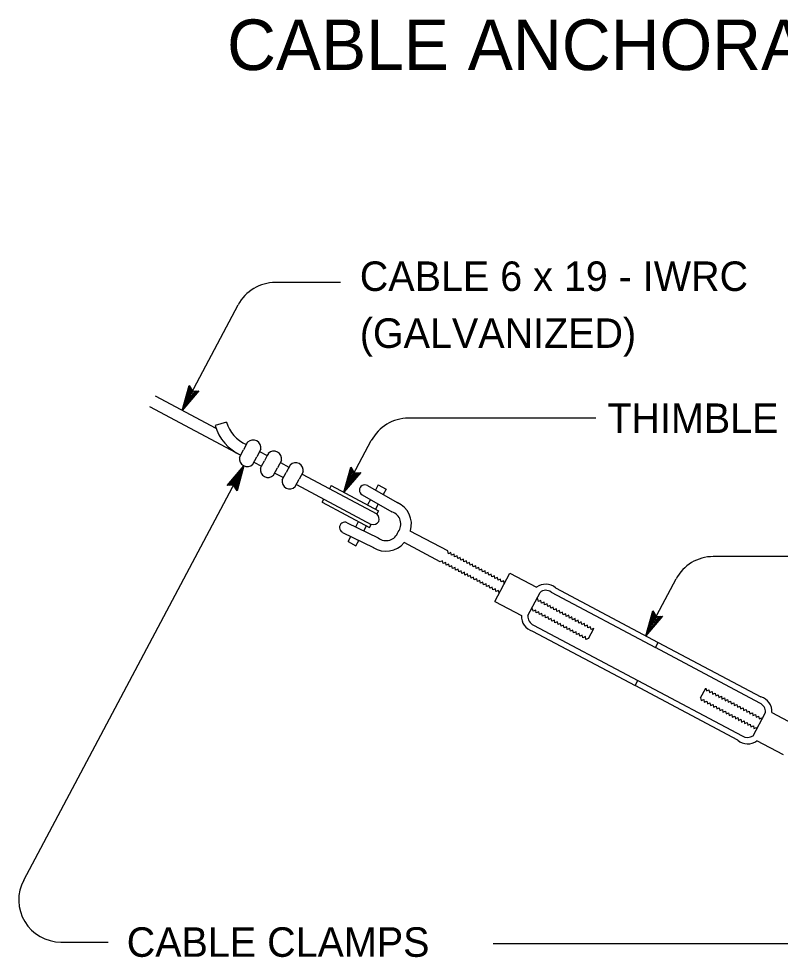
# Model space of a CAD drawing. Extents: x -894 to 866, y -472 to 714.
# Drawn here: x -677.7 to -497.1, y 63 to 285.5 of the extents above; entities that cross this region are included whole.
import ezdxf

# ---------------------------------------------------------------- set-up
doc = ezdxf.new("R2010")
doc.units = 0
for name, color, linetype in [('56 Stage 3 Anno', 7, 'Continuous'), ('57 Undefined', 7, 'Continuous'), ('60 Nongeo Data', 7, 'Continuous')]:
    doc.layers.add(name, color=color, linetype=linetype)

msp = doc.modelspace()

# ---------------------------------------------------------------- linework, layer by layer
at = {"layer": '56 Stage 3 Anno'}
for p, q in [((-601.39, 222.98), (-616.8, 222.98)), ((-638.93, 192.65), (-625.63, 217.67)), ((-638.93, 192.65), (-637.29, 198.57)), ((-638.28, 193.88), (-637.08, 198.2)), ((-637.29, 198.57), (-637.29, 198.57)), ((-637.29, 198.57), (-636.49, 197.24)), ((-634.93, 197.32), (-638.93, 192.65)), ((-635.35, 197.29), (-638.28, 193.87)), ((-637.63, 195.09), (-636.86, 197.88)), ((-635.77, 197.26), (-637.63, 195.09)), ((-636.98, 196.31), (-636.65, 197.5)), ((-636.16, 197.26), (-636.98, 196.31)), ((-636.49, 197.24), (-634.93, 197.32)), ((-634.93, 197.32), (-634.93, 197.32)), ((-638.93, 192.65), (-638.93, 192.65)), ((-540.83, 190.8), (-585.23, 190.8)), ((-600.58, 173.23), (-594.06, 185.49)), ((-676.49, 81.26), (-624.25, 179.52)), ((-628.25, 174.85), (-624.25, 179.52)), ((-627.84, 174.88), (-624.9, 178.3)), ((-624.9, 178.29), (-626.1, 173.98)), ((-624.25, 179.52), (-625.9, 173.6)), ((-624.25, 179.52), (-624.25, 179.52)), ((-600.58, 173.23), (-598.94, 179.16)), ((-599.93, 174.46), (-598.73, 178.78)), ((-599.28, 175.67), (-598.51, 178.46)), ((-598.94, 179.16), (-598.94, 179.16)), ((-598.94, 179.16), (-598.14, 177.82)), ((-598.63, 176.89), (-598.3, 178.08)), ((-627.41, 174.91), (-625.55, 177.08)), ((-627.02, 174.91), (-626.2, 175.86)), ((-626.2, 175.86), (-626.53, 174.67)), ((-625.55, 177.08), (-626.33, 174.29)), ((-596.58, 177.9), (-600.58, 173.23)), ((-597, 177.88), (-599.93, 174.45)), ((-597.42, 177.84), (-599.28, 175.67)), ((-597.81, 177.85), (-598.63, 176.89)), ((-598.14, 177.82), (-596.58, 177.9)), ((-596.58, 177.9), (-596.58, 177.9)), ((-626.7, 174.93), (-628.25, 174.85)), ((-628.25, 174.85), (-628.25, 174.85)), ((-625.9, 173.6), (-626.7, 174.93)), ((-625.9, 173.6), (-625.9, 173.6)), ((-600.58, 173.23), (-600.58, 173.23)), ((-479.65, 157.98), (-512.98, 157.98)), ((-528.98, 139.19), (-521.81, 152.68)), ((-528.98, 139.19), (-527.34, 145.11)), ((-528.33, 140.42), (-527.13, 144.74)), ((-527.34, 145.11), (-527.34, 145.11)), ((-527.34, 145.11), (-526.54, 143.78)), ((-524.98, 143.86), (-528.98, 139.19)), ((-525.39, 143.84), (-528.33, 140.41)), ((-527.68, 141.63), (-526.91, 144.42)), ((-525.82, 143.8), (-527.68, 141.63)), ((-527.03, 142.85), (-526.7, 144.04)), ((-526.21, 143.81), (-527.03, 142.85)), ((-526.54, 143.78), (-524.98, 143.86)), ((-524.98, 143.86), (-524.98, 143.86)), ((-528.98, 139.19), (-528.98, 139.19)), ((-667.65, 66.56), (-656.48, 66.56)), ((-565.15, 66.24), (-455.64, 66.24))]:
    msp.add_line(p, q, dxfattribs=at)
for centre, start, end in [((-616.8, 212.98), 90, 152.0088), ((-585.23, 180.8), 90, 152.0086), ((-512.98, 147.98), 90, 152.0089), ((-667.66, 76.56), 152.0088, 270)]:
    msp.add_arc(centre, 10, start, end, dxfattribs=at)
at = {"layer": '60 Nongeo Data'}
for p, q in [((-645.3, 196.07), (-630.9, 188.42)), ((-646.63, 193.56), (-624.99, 182.06)), ((-628.37, 189.89), (-631.09, 189.11)), ((-623.38, 185.11), (-624.33, 183.31)), ((-625.29, 181.52), (-624.33, 183.32)), ((-620.28, 183.46), (-621.23, 181.66)), ((-620.56, 182.92), (-618.73, 181.95)), ((-622.18, 179.87), (-621.23, 181.67)), ((-621.9, 180.41), (-620.07, 179.44)), ((-620.06, 179.46), (-619.4, 180.7)), ((-618.75, 181.93), (-619.41, 180.69)), ((-618.47, 182.45), (-618.74, 181.94)), ((-615.37, 180.8), (-616.3, 179.05)), ((-615.62, 180.29), (-613.59, 179.21)), ((-620.34, 178.94), (-620.07, 179.45)), ((-617.23, 177.3), (-616.3, 179.05)), ((-613.33, 179.7), (-614.26, 177.95)), ((-616.97, 177.79), (-614.92, 176.71)), ((-615.18, 176.22), (-614.25, 177.96)), ((-612.08, 174.57), (-611.15, 176.31)), ((-610.23, 178.05), (-611.15, 176.31)), ((-610.49, 177.56), (-592.76, 168.13)), ((-611.82, 175.06), (-594.09, 165.63)), ((-603.58, 174.83), (-603.97, 174.09)), ((-603.58, 174.83), (-592.37, 168.87)), ((-594.99, 174.83), (-587.9, 170.77)), ((-592.43, 174.98), (-593.08, 173.74)), ((-592.43, 174.98), (-590.55, 173.98)), ((-590.55, 173.98), (-591.24, 172.68)), ((-605.69, 170.86), (-605.3, 171.59)), ((-596.25, 172.63), (-589.16, 168.56)), ((-594.28, 171.49), (-594.95, 170.24)), ((-605.69, 170.86), (-594.48, 164.9)), ((-592.44, 170.44), (-593.07, 169.24)), ((-592.37, 168.87), (-592.76, 168.13)), ((-599.77, 166.01), (-592.43, 162.41)), ((-597.73, 165.01), (-597.06, 166.27)), ((-595.82, 164.07), (-595.18, 165.27)), ((-594.48, 164.9), (-594.09, 165.63)), ((-600.89, 163.73), (-593.56, 160.13)), ((-599.58, 161.53), (-598.92, 162.76)), ((-575.91, 159.31), (-584.81, 164.04)), ((-599.58, 161.53), (-597.7, 160.53)), ((-597.7, 160.53), (-597.03, 161.81)), ((-577.75, 156.75), (-586.28, 161.29)), ((-575.78, 158.67), (-575.91, 159.31)), ((-575.18, 158.92), (-575.78, 158.67)), ((-575.04, 158.28), (-575.18, 158.92)), ((-574.44, 158.53), (-575.04, 158.28)), ((-574.31, 157.89), (-574.44, 158.53)), ((-573.7, 158.13), (-574.31, 157.89)), ((-573.57, 157.49), (-573.7, 158.13)), ((-577.15, 156.99), (-577.75, 156.74)), ((-577.01, 156.35), (-577.15, 156.99)), ((-576.41, 156.6), (-577.01, 156.35)), ((-576.28, 155.96), (-576.41, 156.6)), ((-575.67, 156.21), (-576.28, 155.96)), ((-575.54, 155.57), (-575.67, 156.21)), ((-574.94, 155.81), (-575.54, 155.57)), ((-574.81, 155.18), (-574.94, 155.81)), ((-572.97, 157.74), (-573.57, 157.49)), ((-572.84, 157.1), (-572.97, 157.74)), ((-572.23, 157.35), (-572.84, 157.1)), ((-572.1, 156.71), (-572.23, 157.35)), ((-571.5, 156.96), (-572.1, 156.71)), ((-571.37, 156.32), (-571.5, 156.96)), ((-570.76, 156.57), (-571.37, 156.32)), ((-570.63, 155.93), (-570.76, 156.57)), ((-570.03, 156.18), (-570.63, 155.93)), ((-569.89, 155.54), (-570.03, 156.18)), ((-574.2, 155.42), (-574.81, 155.18)), ((-574.07, 154.79), (-574.2, 155.42)), ((-573.47, 155.03), (-574.07, 154.79)), ((-573.33, 154.39), (-573.47, 155.03)), ((-572.73, 154.64), (-573.33, 154.39)), ((-572.6, 154), (-572.73, 154.64)), ((-572, 154.25), (-572.6, 154)), ((-571.86, 153.61), (-572, 154.25)), ((-571.26, 153.86), (-571.86, 153.61)), ((-571.13, 153.22), (-571.26, 153.86)), ((-569.29, 155.79), (-569.89, 155.54)), ((-569.16, 155.15), (-569.29, 155.79)), ((-568.55, 155.4), (-569.16, 155.15)), ((-568.42, 154.76), (-568.55, 155.4)), ((-567.82, 155), (-568.42, 154.76)), ((-567.69, 154.36), (-567.82, 155)), ((-567.08, 154.61), (-567.69, 154.36)), ((-566.95, 153.97), (-567.08, 154.61)), ((-566.35, 154.22), (-566.95, 153.97)), ((-566.22, 153.58), (-566.35, 154.22)), ((-565.61, 153.83), (-566.22, 153.58)), ((-565.48, 153.19), (-565.61, 153.83)), ((-564.8, 147.36), (-561.23, 154.07)), ((-561.23, 154.07), (-554.89, 150.69)), ((-570.53, 153.47), (-571.13, 153.22)), ((-570.39, 152.83), (-570.53, 153.47)), ((-569.79, 153.07), (-570.39, 152.83)), ((-569.66, 152.44), (-569.79, 153.07)), ((-569.05, 152.68), (-569.66, 152.44)), ((-568.92, 152.05), (-569.05, 152.68)), ((-568.32, 152.29), (-568.92, 152.05)), ((-568.18, 151.66), (-568.32, 152.29)), ((-567.58, 151.9), (-568.18, 151.66)), ((-567.45, 151.26), (-567.58, 151.9)), ((-566.85, 151.51), (-567.45, 151.26)), ((-566.71, 150.87), (-566.85, 151.51)), ((-564.88, 153.44), (-565.48, 153.19)), ((-564.75, 152.8), (-564.88, 153.44)), ((-564.14, 153.05), (-564.75, 152.8)), ((-564.01, 152.41), (-564.14, 153.05)), ((-563.4, 152.66), (-564.01, 152.41)), ((-563.27, 152.02), (-563.4, 152.66)), ((-562.67, 152.26), (-563.27, 152.02)), ((-562.54, 151.62), (-562.67, 152.26)), ((-566.11, 151.12), (-566.71, 150.87)), ((-565.98, 150.48), (-566.11, 151.12)), ((-565.38, 150.73), (-565.98, 150.48)), ((-565.24, 150.09), (-565.38, 150.73)), ((-564.64, 150.33), (-565.24, 150.09)), ((-564.51, 149.7), (-564.64, 150.33)), ((-563.9, 149.94), (-564.51, 149.7)), ((-563.77, 149.31), (-563.9, 149.94)), ((-556.97, 143.98), (-554.06, 149.46)), ((-551.42, 149.55), (-526.69, 136.39)), ((-550.37, 150.57), (-526.03, 137.62)), ((-564.8, 147.36), (-558.46, 143.99)), ((-554.58, 147.96), (-554.92, 147.82)), ((-554.45, 147.32), (-554.58, 147.96)), ((-553.84, 147.57), (-554.45, 147.32)), ((-553.71, 146.93), (-553.84, 147.57)), ((-553.11, 147.18), (-553.71, 146.93)), ((-552.97, 146.54), (-553.11, 147.18)), ((-556.14, 145.5), (-555.81, 145.64)), ((-555.68, 145), (-555.81, 145.64)), ((-555.08, 145.25), (-555.68, 145)), ((-554.94, 144.61), (-555.08, 145.25)), ((-554.34, 144.86), (-554.94, 144.61)), ((-554.21, 144.22), (-554.34, 144.86)), ((-552.37, 146.79), (-552.97, 146.54)), ((-552.24, 146.15), (-552.37, 146.79)), ((-551.63, 146.39), (-552.24, 146.15)), ((-551.5, 145.75), (-551.63, 146.39)), ((-550.9, 146), (-551.5, 145.75)), ((-550.77, 145.36), (-550.9, 146)), ((-550.16, 145.61), (-550.77, 145.36)), ((-550.03, 144.97), (-550.16, 145.61)), ((-549.43, 145.22), (-550.03, 144.97)), ((-549.3, 144.58), (-549.43, 145.22)), ((-548.69, 144.83), (-549.3, 144.58)), ((-548.56, 144.19), (-548.69, 144.83)), ((-553.6, 144.46), (-554.21, 144.22)), ((-553.47, 143.83), (-553.6, 144.46)), ((-552.87, 144.07), (-553.47, 143.83)), ((-552.74, 143.44), (-552.87, 144.07)), ((-552.13, 143.68), (-552.74, 143.44)), ((-552, 143.05), (-552.13, 143.68)), ((-551.4, 143.29), (-552, 143.05)), ((-551.26, 142.65), (-551.4, 143.29)), ((-550.66, 142.9), (-551.26, 142.65)), ((-550.53, 142.26), (-550.66, 142.9)), ((-549.93, 142.51), (-550.53, 142.26)), ((-549.79, 141.87), (-549.93, 142.51)), ((-547.96, 144.44), (-548.56, 144.19)), ((-547.82, 143.8), (-547.96, 144.44)), ((-547.22, 144.05), (-547.82, 143.8)), ((-547.09, 143.41), (-547.22, 144.05)), ((-546.48, 143.66), (-547.09, 143.41)), ((-546.35, 143.01), (-546.48, 143.66)), ((-545.75, 143.26), (-546.35, 143.01)), ((-545.62, 142.62), (-545.75, 143.26)), ((-545.01, 142.87), (-545.62, 142.62)), ((-544.88, 142.23), (-545.01, 142.87)), ((-544.28, 142.48), (-544.88, 142.23)), ((-544.15, 141.84), (-544.28, 142.48)), ((-555.83, 140.3), (-531.49, 127.37)), ((-555.57, 141.75), (-530.83, 128.6)), ((-549.19, 142.12), (-549.79, 141.87)), ((-549.06, 141.48), (-549.19, 142.12)), ((-548.46, 141.73), (-549.06, 141.48)), ((-548.32, 141.09), (-548.46, 141.73)), ((-547.72, 141.33), (-548.32, 141.09)), ((-547.59, 140.7), (-547.72, 141.33)), ((-546.98, 140.94), (-547.59, 140.7)), ((-546.85, 140.31), (-546.98, 140.94)), ((-546.25, 140.55), (-546.85, 140.31)), ((-546.11, 139.91), (-546.25, 140.55)), ((-543.54, 142.09), (-544.15, 141.84)), ((-543.41, 141.45), (-543.54, 142.09)), ((-542.81, 141.7), (-543.41, 141.45)), ((-542.68, 141.06), (-542.81, 141.7)), ((-542.07, 141.31), (-542.68, 141.06)), ((-542.57, 138.59), (-541.33, 140.92)), ((-541.94, 140.67), (-542.07, 141.31)), ((-541.33, 140.92), (-541.94, 140.67)), ((-545.51, 140.16), (-546.11, 139.91)), ((-545.38, 139.52), (-545.51, 140.16)), ((-544.78, 139.77), (-545.38, 139.52)), ((-544.64, 139.13), (-544.78, 139.77)), ((-544.04, 139.38), (-544.64, 139.13)), ((-543.91, 138.74), (-544.04, 139.38)), ((-543.31, 138.99), (-543.91, 138.74)), ((-543.17, 138.35), (-543.31, 138.99)), ((-542.57, 138.59), (-543.17, 138.35)), ((-526.69, 136.39), (-526.03, 137.62)), ((-526.69, 136.39), (-526.03, 137.62)), ((-501.95, 123.24), (-526.69, 136.39)), ((-526.03, 137.62), (-501.69, 124.69)), ((-531.5, 127.37), (-530.84, 128.6)), ((-507.15, 114.42), (-531.5, 127.37)), ((-531.49, 127.37), (-530.83, 128.6)), ((-530.84, 128.6), (-506.1, 115.44)), ((-515.97, 124.48), (-514.74, 126.79)), ((-514.74, 126.8), (-514.6, 126.16)), ((-514.6, 126.16), (-514, 126.41)), ((-514, 126.41), (-513.87, 125.76)), ((-513.87, 125.76), (-513.26, 126.01)), ((-513.26, 126.01), (-513.13, 125.37)), ((-513.13, 125.37), (-512.53, 125.62)), ((-512.53, 125.62), (-512.4, 124.98)), ((-512.4, 124.98), (-511.79, 125.23)), ((-511.79, 125.23), (-511.66, 124.59)), ((-511.66, 124.59), (-511.06, 124.84)), ((-511.06, 124.84), (-510.93, 124.2)), ((-515.97, 124.48), (-515.84, 123.84)), ((-515.84, 123.84), (-515.23, 124.08)), ((-515.23, 124.08), (-515.1, 123.45)), ((-515.1, 123.45), (-514.5, 123.69)), ((-514.5, 123.69), (-514.37, 123.06)), ((-514.37, 123.06), (-513.76, 123.3)), ((-513.76, 123.3), (-513.63, 122.66)), ((-513.63, 122.66), (-513.03, 122.91)), ((-513.03, 122.91), (-512.89, 122.27)), ((-512.89, 122.27), (-512.29, 122.52)), ((-512.29, 122.52), (-512.16, 121.88)), ((-510.93, 124.2), (-510.32, 124.45)), ((-510.32, 124.45), (-510.19, 123.81)), ((-510.19, 123.81), (-509.59, 124.06)), ((-509.59, 124.06), (-509.45, 123.42)), ((-509.45, 123.42), (-508.85, 123.67)), ((-508.85, 123.67), (-508.72, 123.03)), ((-508.72, 123.03), (-508.11, 123.27)), ((-508.11, 123.27), (-507.98, 122.63)), ((-507.98, 122.63), (-507.38, 122.88)), ((-507.38, 122.88), (-507.25, 122.24)), ((-507.25, 122.24), (-506.64, 122.49)), ((-506.64, 122.49), (-506.51, 121.85)), ((-512.16, 121.88), (-511.56, 122.13)), ((-511.56, 122.13), (-511.42, 121.49)), ((-511.42, 121.49), (-510.82, 121.74)), ((-510.82, 121.74), (-510.69, 121.1)), ((-510.69, 121.1), (-510.08, 121.34)), ((-510.08, 121.34), (-509.95, 120.71)), ((-509.95, 120.71), (-509.35, 120.95)), ((-509.35, 120.95), (-509.22, 120.32)), ((-509.22, 120.32), (-508.61, 120.56)), ((-508.61, 120.56), (-508.48, 119.92)), ((-506.51, 121.85), (-505.91, 122.1)), ((-505.91, 122.1), (-505.78, 121.46)), ((-505.78, 121.46), (-505.17, 121.71)), ((-505.17, 121.71), (-505.04, 121.07)), ((-505.04, 121.07), (-504.44, 121.32)), ((-504.44, 121.32), (-504.3, 120.68)), ((-504.3, 120.68), (-503.7, 120.93)), ((-503.7, 120.93), (-503.57, 120.29)), ((-503.57, 120.29), (-502.96, 120.54)), ((-503.5, 115.46), (-500.55, 121.01)), ((-502.96, 120.54), (-502.83, 119.89)), ((-499.06, 121.01), (-492.72, 117.63)), ((-508.48, 119.92), (-507.88, 120.17)), ((-507.88, 120.17), (-507.74, 119.53)), ((-507.74, 119.53), (-507.14, 119.78)), ((-507.14, 119.78), (-507.01, 119.14)), ((-507.01, 119.14), (-506.41, 119.39)), ((-506.41, 119.39), (-506.27, 118.75)), ((-506.27, 118.75), (-505.67, 119)), ((-505.67, 119), (-505.54, 118.36)), ((-505.54, 118.36), (-504.94, 118.61)), ((-504.94, 118.61), (-504.8, 117.97)), ((-504.8, 117.97), (-504.2, 118.21)), ((-504.2, 118.21), (-504.07, 117.58)), ((-502.83, 119.89), (-502.23, 120.14)), ((-502.23, 120.14), (-502.1, 119.5)), ((-502.1, 119.5), (-501.49, 119.75)), ((-501.49, 119.75), (-501.42, 119.38)), ((-504.07, 117.58), (-503.46, 117.82)), ((-503.46, 117.82), (-503.33, 117.19)), ((-503.33, 117.19), (-502.73, 117.43)), ((-502.64, 117.03), (-502.73, 117.43)), ((-507.15, 114.42), (-507.15, 114.42)), ((-496.29, 110.93), (-502.62, 114.3))]:
    msp.add_line(p, q, dxfattribs=at)
for centre, radius, start, end in [((-620.43, 192.16), 8.26, 195.9708, 246.7983), ((-620.43, 192.16), 11.09, 195.9708, 245.6785), ((-622.08, 183.81), 1.84, 348.9582, 135.0167), ((-617.18, 181.15), 1.84, 348.9582, 135.0167), ((-623.48, 181.17), 1.84, 168.9833, 315.0417), ((-618.53, 178.59), 1.84, 168.9833, 315.0417), ((-612.03, 178.4), 1.84, 348.9582, 135.0167), ((-613.38, 175.87), 1.84, 168.9833, 315.0417), ((-595.63, 173.73), 1.27, 59.8971, 240.4564), ((-590.07, 165.69), 5.52, 342.9905, 67.3189), ((-593.91, 166.86), 1.71, 340.3831, 48.0943), ((-590.07, 165.69), 3.01, 321.9949, 72.4423), ((-600.34, 164.88), 1.27, 63.5435, 244.1029), ((-593.67, 167.3), 1.71, 255.9057, 323.5774), ((-590.56, 164.77), 3.01, 231.5576, 342.005), ((-590.56, 164.77), 5.52, 236.681, 320.8921), ((-552.71, 147.81), 3.62, 49.7434, 127.1348), ((-552.68, 147.89), 2.09, 52.8342, 131.0878), ((-554.85, 143.79), 3.62, 176.8652, 254.2566), ((-554.65, 143.88), 2.33, 177.5228, 246.551), ((-502.67, 121.2), 3.62, 356.8652, 74.2566), ((-503.1, 120.97), 2.55, 0.9279, 63.149), ((-504.81, 117.18), 3.62, 229.7433, 307.1348), ((-504.81, 117.78), 2.67, 241.2671, 299.436)]:
    msp.add_arc(centre, radius, start, end, dxfattribs=at)

# ---------------------------------------------------------------- texts
at = {"layer": '57 Undefined'}
msp.add_text('CABLE ANCHORAGE SYSTEM', height=12, dxfattribs=at).set_placement((-628.27, 273.36))
for s, p in [('CABLE 6 x 19 - IWRC', (-596.79, 220.98)), ('(GALVANIZED)', (-596.79, 207.48)), ('THIMBLE', (-538.08, 187.3)), ('CABLE CLAMPS', (-652.06, 63.06))]:
    msp.add_text(s, height=7, rotation=360, dxfattribs=at).set_placement(p)

doc.saveas('drawing.dxf')
